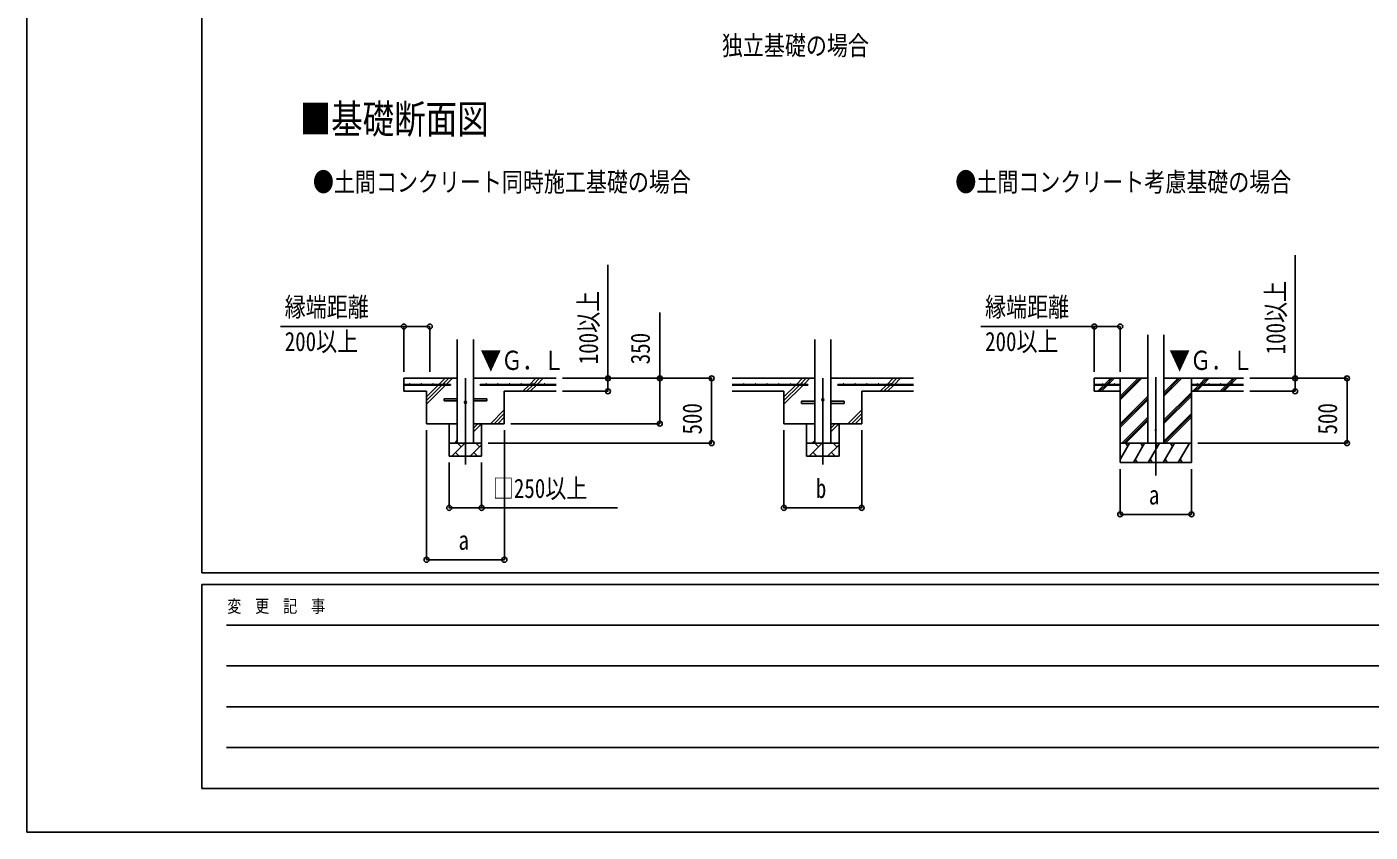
# Model space of a CAD drawing. Units: millimetres, scale not verified. Extents: x -18922 to 18922, y -13365 to 13365.
# Drawn here: x -18922 to -8557, y -13365 to -7150 of the extents above; entities that cross this region are included whole.
import ezdxf
from ezdxf.enums import TextEntityAlignment as Align

# ---------------------------------------------------------------- set-up
doc = ezdxf.new("R2010")
doc.units = ezdxf.units.MM
doc.header["$LTSCALE"] = 50
for name, color, linetype in [('0-2_USER1', 3, 'Continuous'), ('0-4_YKK_12', 2, 'Continuous'), ('0-5_YKK_13', 4, 'Continuous'), ('0-6_YKK_A1', 4, 'Continuous'), ('0-7_YKK_D', 6, 'Continuous'), ('0-8_YKK_ZWAK', 7, 'Continuous')]:
    doc.layers.add(name, color=color, linetype=linetype)
doc.styles.add('ＭＳ ゴシック', font='')
doc.styles.get('ＭＳ ゴシック').set_extended_font_data('MS Gothic')

msp = doc.modelspace()

# ---------------------------------------------------------------- linework, layer by layer
at = {"layer": '0-4_YKK_12'}
for p, q in [((-15538.41, -9862.5), (-15538.41, -10528.45)), ((-12780.41, -9862.5), (-12780.41, -10528.45)), ((-10210.41, -9853.29), (-10210.41, -10612.5))]:
    msp.add_line(p, q, dxfattribs=at)
at = {"layer": '0-5_YKK_13'}
for p, q in [((-15703.41, -10019.5), (-15600.91, -10019.5)), ((-15703.41, -10035.5), (-15703.41, -10019.5)), ((-15703.41, -10035.5), (-15600.91, -10035.5)), ((-15475.91, -10019.5), (-15373.41, -10019.5)), ((-15475.91, -10035.5), (-15373.41, -10035.5)), ((-15373.41, -10019.5), (-15373.41, -10035.5)), ((-12945.41, -10039.5), (-12842.91, -10039.5)), ((-12945.41, -10055.5), (-12945.41, -10039.5)), ((-12717.91, -10039.5), (-12615.41, -10039.5)), ((-12615.41, -10039.5), (-12615.41, -10055.5)), ((-12945.41, -10055.5), (-12842.91, -10055.5)), ((-12717.91, -10055.5), (-12615.41, -10055.5))]:
    msp.add_line(p, q, dxfattribs=at)
for centre, radius in [((-15538.41, -10047.5), 8), ((-12780.41, -10027.5), 8), ((-10210.41, -10262.5), 5)]:
    msp.add_circle(centre, radius, dxfattribs=at)
at = {"layer": '0-6_YKK_A1'}
for p, q in [((-10272.91, -10362.5), (-10272.91, -9527.15)), ((-10147.91, -10362.5), (-10147.91, -9527.15)), ((-15600.91, -10362.5), (-15600.91, -9562.5)), ((-15475.91, -9562.5), (-15475.91, -10362.5)), ((-12842.91, -10362.5), (-12842.91, -9562.5)), ((-12717.91, -9562.5), (-12717.91, -10362.5)), ((-15600.91, -9862.5), (-16013.41, -9862.5)), ((-16013.41, -9862.5), (-16013.41, -9962.5)), ((-15653.41, -9910), (-16013.41, -9910)), ((-15653.41, -9915), (-16013.41, -9915)), ((-15838.41, -10062.5), (-15690.91, -9915)), ((-15838.41, -10005.93), (-15747.48, -9915)), ((-15838.41, -10034.22), (-15719.2, -9915)), ((-15742.48, -9910), (-15694.98, -9862.5)), ((-15714.2, -9910), (-15666.7, -9862.5)), ((-15685.91, -9910), (-15638.41, -9862.5)), ((-15653.41, -9910), (-15653.41, -9915)), ((-14838.41, -9862.5), (-15475.91, -9862.5)), ((-15423.41, -9910), (-14838.41, -9910)), ((-15423.41, -9910), (-15423.41, -9915)), ((-15423.41, -9915), (-14838.41, -9915)), ((-15094.98, -9962.5), (-15047.48, -9915)), ((-15066.7, -9962.5), (-15019.2, -9915)), ((-15042.48, -9910), (-14994.98, -9862.5)), ((-15038.41, -9962.5), (-14990.91, -9915)), ((-15014.2, -9910), (-14966.7, -9862.5)), ((-14985.91, -9910), (-14938.41, -9862.5)), ((-12842.91, -9862.5), (-13480.41, -9862.5)), ((-12895.41, -9910), (-13480.41, -9910)), ((-12895.41, -9915), (-13480.41, -9915)), ((-13080.41, -10062.5), (-12932.91, -9915)), ((-13080.41, -10005.93), (-12989.48, -9915)), ((-13080.41, -10034.22), (-12961.2, -9915)), ((-12984.48, -9910), (-12936.98, -9862.5)), ((-12956.2, -9910), (-12908.7, -9862.5)), ((-12927.91, -9910), (-12880.41, -9862.5)), ((-12895.41, -9910), (-12895.41, -9915)), ((-12080.41, -9862.5), (-12717.91, -9862.5)), ((-12665.41, -9910), (-12080.41, -9910)), ((-12665.41, -9910), (-12665.41, -9915)), ((-12665.41, -9915), (-12080.41, -9915)), ((-12336.98, -9962.5), (-12289.48, -9915)), ((-12308.7, -9962.5), (-12261.2, -9915)), ((-12284.48, -9910), (-12236.98, -9862.5)), ((-12280.41, -9962.5), (-12232.91, -9915)), ((-12256.2, -9910), (-12208.7, -9862.5)), ((-12227.91, -9910), (-12180.41, -9862.5)), ((-10485.41, -9910), (-10685.41, -9910)), ((-10485.41, -9915), (-10685.41, -9915)), ((-10657.55, -9961.1), (-10611.45, -9915)), ((-10644.81, -9962.5), (-10597.31, -9915)), ((-10630.67, -9962.5), (-10583.17, -9915)), ((-10606.45, -9910), (-10558.95, -9862.5)), ((-10592.31, -9910), (-10544.81, -9862.5)), ((-10578.17, -9910), (-10530.67, -9862.5)), ((-10485.41, -9862.5), (-10485.41, -10512.5)), ((-10485.41, -10029.38), (-10318.53, -9862.5)), ((-10485.41, -10015.24), (-10332.68, -9862.5)), ((-10485.41, -10001.1), (-10346.82, -9862.5)), ((-10485.41, -9910), (-10485.41, -9915)), ((-10147.91, -10000.25), (-10010.17, -9862.5)), ((-10147.91, -9986.11), (-10024.31, -9862.5)), ((-10147.91, -9971.96), (-10038.45, -9862.5)), ((-10147.91, -9862.5), (-9535.41, -9862.5)), ((-9935.41, -9862.5), (-9935.41, -10512.5)), ((-9935.41, -9910), (-9535.41, -9910)), ((-9935.41, -9910), (-9935.41, -9915)), ((-9935.41, -9915), (-9535.41, -9915)), ((-9926.32, -9962.5), (-9878.82, -9915)), ((-9912.18, -9962.5), (-9864.68, -9915)), ((-9898.03, -9962.5), (-9850.53, -9915)), ((-9873.82, -9910), (-9826.32, -9862.5)), ((-9859.68, -9910), (-9812.18, -9862.5)), ((-9845.53, -9910), (-9798.03, -9862.5)), ((-9714.19, -9962.5), (-9666.69, -9915)), ((-9700.04, -9962.5), (-9652.54, -9915)), ((-9685.9, -9962.5), (-9638.4, -9915)), ((-9661.69, -9910), (-9614.19, -9862.5)), ((-9647.54, -9910), (-9600.04, -9862.5)), ((-9633.4, -9910), (-9585.9, -9862.5)), ((-15838.41, -9962.5), (-16013.41, -9962.5)), ((-15838.41, -9962.5), (-15838.41, -10212.5)), ((-14838.41, -9962.5), (-15238.41, -9962.5)), ((-15238.41, -9962.5), (-15238.41, -10212.5)), ((-13080.41, -9962.5), (-13480.41, -9962.5)), ((-13080.41, -9962.5), (-13080.41, -10212.5)), ((-12480.41, -9962.5), (-12480.41, -10212.5)), ((-12480.41, -9962.5), (-12080.41, -9962.5)), ((-10485.41, -9962.5), (-10685.41, -9962.5)), ((-10485.41, -10213.23), (-10272.91, -10000.73)), ((-10485.41, -10227.37), (-10272.91, -10014.87)), ((-10485.41, -10241.51), (-10272.91, -10029.01)), ((-10147.91, -10184.09), (-9935.41, -9971.6)), ((-10147.91, -10198.24), (-9935.41, -9985.74)), ((-10147.91, -10212.38), (-9935.41, -9999.88)), ((-9935.41, -9962.5), (-9535.41, -9962.5)), ((-15344.98, -10212.5), (-15238.41, -10105.93)), ((-15316.7, -10212.5), (-15238.41, -10134.22)), ((-12586.98, -10212.5), (-12480.41, -10105.93)), ((-12558.7, -10212.5), (-12480.41, -10134.22)), ((-10147.91, -10346.22), (-9935.41, -10133.73)), ((-10147.91, -10360.37), (-9935.41, -10147.87)), ((-15600.91, -10212.5), (-15838.41, -10212.5)), ((-15663.41, -10212.5), (-15663.41, -10462.5)), ((-15475.91, -10274.17), (-15414.24, -10212.5)), ((-15475.91, -10245.88), (-15442.53, -10212.5)), ((-15238.41, -10212.5), (-15475.91, -10212.5)), ((-15413.41, -10212.5), (-15413.41, -10462.5)), ((-15288.41, -10212.5), (-15238.41, -10162.5)), ((-12842.91, -10212.5), (-13080.41, -10212.5)), ((-12905.41, -10212.5), (-12905.41, -10462.5)), ((-12717.91, -10274.17), (-12656.25, -10212.5)), ((-12717.91, -10245.88), (-12684.53, -10212.5)), ((-12480.41, -10212.5), (-12717.91, -10212.5)), ((-12655.41, -10212.5), (-12655.41, -10462.5)), ((-12530.41, -10212.5), (-12480.41, -10162.5)), ((-10472.56, -10362.5), (-10272.91, -10162.86)), ((-10458.41, -10362.5), (-10272.91, -10177)), ((-10444.27, -10362.5), (-10272.91, -10191.14)), ((-10135.91, -10362.5), (-9935.41, -10162.01)), ((-15413.41, -10362.5), (-15663.41, -10362.5)), ((-15642.67, -10462.5), (-15542.67, -10362.5)), ((-15620.81, -10362.5), (-15600.91, -10342.6)), ((-15571.23, -10391.05), (-15599.78, -10362.5)), ((-15429.81, -10391.05), (-15458.36, -10362.5)), ((-12655.41, -10362.5), (-12905.41, -10362.5)), ((-12884.68, -10462.5), (-12784.68, -10362.5)), ((-12862.82, -10362.5), (-12842.91, -10342.6)), ((-12813.23, -10391.05), (-12841.79, -10362.5)), ((-12671.81, -10391.05), (-12700.36, -10362.5)), ((-9935.41, -10362.5), (-10485.41, -10362.5)), ((-10485.41, -10487.95), (-10412.99, -10362.5)), ((-10427.99, -10388.48), (-10442.99, -10362.5)), ((-10384.12, -10512.5), (-10297.52, -10362.5)), ((-10312.52, -10388.48), (-10327.52, -10362.5)), ((-10268.65, -10512.5), (-10182.05, -10362.5)), ((-10197.05, -10388.48), (-10212.05, -10362.5)), ((-10153.18, -10512.5), (-10066.58, -10362.5)), ((-10081.58, -10388.48), (-10096.58, -10362.5)), ((-10037.71, -10512.5), (-9951.11, -10362.5)), ((-9981.11, -10362.5), (-9981.11, -10362.5)), ((-15413.41, -10462.5), (-15663.41, -10462.5)), ((-15614.12, -10433.95), (-15585.57, -10462.5)), ((-15501.25, -10462.5), (-15413.41, -10374.66)), ((-15472.7, -10433.95), (-15444.15, -10462.5)), ((-12655.41, -10462.5), (-12905.41, -10462.5)), ((-12856.13, -10433.95), (-12827.57, -10462.5)), ((-12743.26, -10462.5), (-12655.41, -10374.66)), ((-12714.7, -10433.95), (-12686.15, -10462.5)), ((-10485.41, -10512.5), (-9935.41, -10512.5)), ((-10369.12, -10486.52), (-10354.12, -10512.5)), ((-10253.65, -10486.52), (-10238.65, -10512.5)), ((-10138.18, -10486.52), (-10123.18, -10512.5)), ((-10022.71, -10486.52), (-10007.71, -10512.5))]:
    msp.add_line(p, q, dxfattribs=at)
msp.add_lwpolyline([(-10272.91, -9862.5), (-10685.41, -9862.5), (-10685.41, -9962.5)], dxfattribs=at)
for centre in [(-15968.41, -9907.5), (-15878.41, -9907.5), (-15788.41, -9907.5), (-15698.41, -9907.5), (-15378.41, -9907.5), (-15288.41, -9907.5), (-15198.41, -9907.5), (-15108.41, -9907.5), (-15018.41, -9907.5), (-14928.41, -9907.5), (-13390.41, -9907.5), (-13300.41, -9907.5), (-13210.41, -9907.5), (-13120.41, -9907.5), (-13030.41, -9907.5), (-12940.41, -9907.5), (-12620.41, -9907.5), (-12530.41, -9907.5), (-12440.41, -9907.5), (-12350.41, -9907.5), (-12260.41, -9907.5), (-10620.41, -9907.5), (-10530.41, -9907.5), (-9890.41, -9907.5), (-9800.41, -9907.5), (-9710.41, -9907.5), (-9620.41, -9907.5)]:
    msp.add_circle(centre, 2.5, dxfattribs=at)
at = {"layer": '0-7_YKK_D'}
for p, q in [((-16013.41, -9812.5), (-16013.41, -9461.5)), ((-15813.41, -9812.5), (-15813.41, -9461.5)), ((-10685.41, -9812.5), (-10685.41, -9461.5)), ((-10485.41, -9812.5), (-10485.41, -9461.5)), ((-14788.41, -9862.5), (-14437.41, -9862.5)), ((-14788.41, -9862.5), (-13637.41, -9862.5)), ((-14788.41, -9862.5), (-14037.41, -9862.5)), ((-13638.41, -10362.5), (-13638.41, -9862.5)), ((-9485.41, -9862.5), (-8734.41, -9862.5)), ((-9485.41, -9862.5), (-9134.41, -9862.5)), ((-8735.41, -10362.5), (-8735.41, -9862.5)), ((-14788.41, -9962.5), (-14437.41, -9962.5)), ((-9485.41, -9962.5), (-9134.41, -9962.5)), ((-15188.41, -10212.5), (-14037.41, -10212.5)), ((-15838.41, -10262.5), (-15838.41, -11263.5)), ((-15363.41, -10362.5), (-13637.41, -10362.5)), ((-15237.41, -10262.5), (-15237.41, -11263.5)), ((-13080.41, -10262.5), (-13080.41, -10863.5)), ((-12480.41, -10262.5), (-12480.41, -10863.5)), ((-9885.41, -10362.5), (-8734.41, -10362.5)), ((-15663.41, -10512.5), (-15663.41, -10863.5)), ((-15413.41, -10512.5), (-15413.41, -10863.5)), ((-10485.41, -10562.5), (-10485.41, -10913.5)), ((-9935.41, -10562.5), (-9935.41, -10913.5)), ((-13080.41, -10862.5), (-12480.41, -10862.5)), ((-10485.41, -10912.5), (-9935.41, -10912.5)), ((-15838.41, -11262.5), (-15237.41, -11262.5))]:
    msp.add_line(p, q, dxfattribs=at)
for points in [[(-9135.41, -9962.5), (-9135.41, -9862.5), (-9135.41, -8911.1)], [(-14438.41, -9962.5), (-14438.41, -9862.5), (-14438.41, -8987.6)], [(-14038.41, -10212.5), (-14038.41, -9862.5), (-14038.41, -9354.8)], [(-15813.41, -9462.5), (-16013.41, -9462.5), (-16964.81, -9462.5)], [(-10485.41, -9462.5), (-10685.41, -9462.5), (-11560.31, -9462.5)], [(-15663.41, -10862.5), (-15413.41, -10862.5), (-14365.71, -10862.5)]]:
    msp.add_lwpolyline(points, dxfattribs=at)
for centre in [(-16013.41, -9462.5), (-15813.41, -9462.5), (-10685.41, -9462.5), (-10485.41, -9462.5), (-14438.41, -9862.5), (-14038.41, -9862.5), (-13638.41, -9862.5), (-9135.41, -9862.5), (-8735.41, -9862.5), (-14438.41, -9962.5), (-9135.41, -9962.5), (-14038.41, -10212.5), (-13638.41, -10362.5), (-8735.41, -10362.5), (-15663.41, -10862.5), (-15413.41, -10862.5), (-13080.41, -10862.5), (-12480.41, -10862.5), (-10485.41, -10912.5), (-9935.41, -10912.5), (-15838.41, -11262.5), (-15237.41, -11262.5)]:
    msp.add_circle(centre, 19.12, dxfattribs=at)
at = {"layer": '0-8_YKK_ZWAK'}
for p, q in [((-17572.41, -11362.5), (-17572.41, 12487.5)), ((17527.59, -11362.5), (-17572.41, -11362.5)), ((-5872.41, -11452.5), (-17572.41, -11452.5)), ((-17572.41, -13027.5), (-17572.41, -11452.5)), ((-17381.16, -11767.5), (-6097.41, -11767.5)), ((-17381.16, -12082.5), (-6097.41, -12082.5)), ((-17381.16, -12397.5), (-6097.41, -12397.5)), ((-17381.16, -12712.5), (-6097.41, -12712.5)), ((-17572.41, -13027.5), (-5872.41, -13027.5))]:
    msp.add_line(p, q, dxfattribs=at)
msp.add_lwpolyline([(-18922.5, -13365), (18922.5, -13365), (18922.5, 13365), (-18922.5, 13365)], close=True, dxfattribs=at)

# ---------------------------------------------------------------- texts
at = {"layer": '0-2_USER1', "style": 'ＭＳ ゴシック', "width": 0.8}
for s, height, p in [('独立基礎の場合', 148.5, (-13559.19, -7412.77)), ('■基礎断面図', 222.7, (-16817.12, -8039.56)), ('●土間コンクリート同時施工基礎の場合', 148.5, (-16715.16, -8465.86)), ('●土間コンクリート考慮基礎の場合', 148.5, (-11757.92, -8465.86))]:
    msp.add_text(s, height=height, dxfattribs=at).set_placement(p, align=Align.BOTTOM_LEFT)
at = {"layer": '0-6_YKK_A1', "style": 'ＭＳ ゴシック', "width": 0.8}
for p in [(-15423.13, -9842.2), (-10108, -9842.2)]:
    msp.add_text('▼Ｇ．Ｌ', height=148.5, dxfattribs=at).set_placement(p, align=Align.BOTTOM_LEFT)
at = {"layer": '0-7_YKK_D', "style": 'ＭＳ ゴシック', "width": 0.8}
for s, p in [('100以上', (-9167.41, -9677.5)), ('100以上', (-14470.41, -9754)), ('350', (-14070.41, -9754)), ('500', (-13670.41, -10296.1)), ('500', (-8767.41, -10296.1))]:
    msp.add_text(s, height=148.5, rotation=90, dxfattribs=at).set_placement(p, align=Align.BOTTOM_LEFT)
for s, p in [('縁端距離', (-16932.81, -9430.5)), ('縁端距離', (-11528.31, -9430.5)), ('200以上', (-16932.81, -9697)), ('200以上', (-11528.31, -9697)), ('□250以上', (-15326.51, -10830.5)), ('b', (-12834.41, -10830.5)), ('a', (-10264.41, -10880.5)), ('a', (-15591.91, -11230.5))]:
    msp.add_text(s, height=148.5, dxfattribs=at).set_placement(p, align=Align.BOTTOM_LEFT)
at = {"layer": '0-8_YKK_ZWAK', "style": 'ＭＳ ゴシック', "width": 0.8}
msp.add_text('変  更  記  事', height=98.97, dxfattribs=at).set_placement((-17375.9, -11700), align=Align.BOTTOM_LEFT)

doc.saveas('drawing.dxf')
